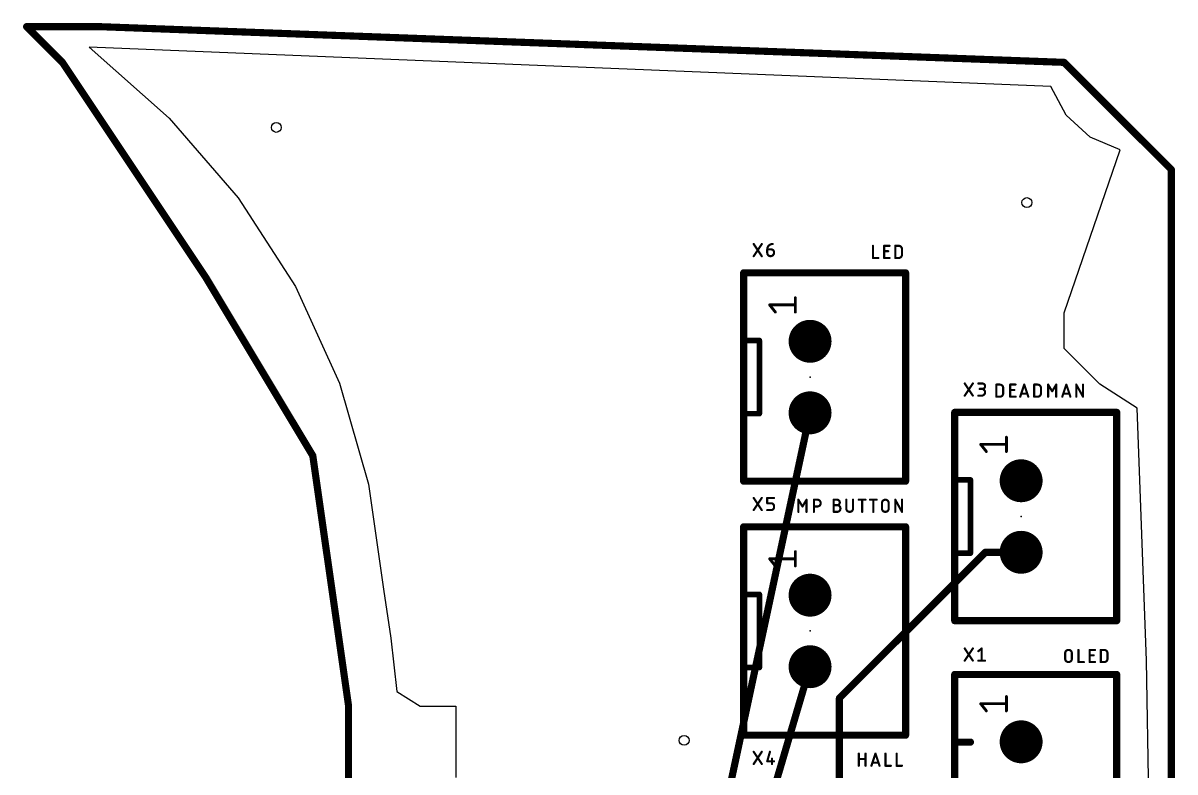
# Model space of a CAD drawing. Extents: x -61.1 to -20.2, y -31.9 to 53.5.
# Drawn here: x -61.09 to -20.19, y 26.87 to 53.47 of the extents above; entities that cross this region are included whole.
import ezdxf

# ---------------------------------------------------------------- set-up
doc = ezdxf.new("R2010")
doc.units = 0
for name, color, linetype in [('1', 12, 'CONTINUOUS'), ('16', 132, 'CONTINUOUS'), ('17', 110, 'CONTINUOUS'), ('20', 31, 'CONTINUOUS'), ('21', 253, 'CONTINUOUS'), ('23', 53, 'CONTINUOUS'), ('25', 253, 'CONTINUOUS'), ('51', 253, 'CONTINUOUS')]:
    doc.layers.add(name, color=color, linetype=linetype)

# ---------------------------------------------------------------- blocks, each defined once
blk = doc.blocks.new('ROUNDP')
at = {"const_width": 0.5}
blk.add_lwpolyline([(0, -0.25, 1), (0, 0.25, 1), (0, -0.25)], format="xyb", dxfattribs=at)

msp = doc.modelspace()

# ---------------------------------------------------------------- linework, layer by layer
at = {"layer": '1', "const_width": 0.254}
for points in [[(-59.69, 52.07), (-60.96, 53.34)], [(-60.96, 53.34), (-58.42, 53.34)], [(-58.42, 53.34), (-24.13, 52.07)], [(-57.15, 48.26), (-59.69, 52.07)], [(-24.13, 52.07), (-22.86, 50.8)], [(-22.86, 50.8), (-20.32, 48.26)], [(-54.61, 44.45), (-57.15, 48.26)], [(-20.32, 48.26), (-20.32, -24.13)], [(-50.8, 38.1), (-54.61, 44.45)], [(-49.53, 29.21), (-50.8, 38.1)], [(-49.53, 21.59), (-49.53, 29.21)]]:
    msp.add_lwpolyline(points, dxfattribs=at)
at = {"layer": '1', "const_width": 0.127}
for points in [[(-60.9151, 53.3849, 1), (-61.0049, 53.2951)], [(-60.96, 53.4035, 1), (-60.96, 53.2765)], [(-58.4176, 53.4035, 1), (-58.4224, 53.2765)], [(-58.42, 53.2765, 1), (-58.42, 53.4035)], [(-59.6372, 52.1052, 1), (-59.7428, 52.0348)], [(-59.7349, 52.0251, 1), (-59.6451, 52.1149)], [(-24.0851, 52.1149, 1), (-24.1749, 52.0251)], [(-24.1324, 52.0065, 1), (-24.1276, 52.1335)], [(-22.8151, 50.8449, 1), (-22.9049, 50.7551)], [(-22.9049, 50.7551, 1), (-22.8151, 50.8449)], [(-57.0972, 48.2952, 1), (-57.2028, 48.2248)], [(-57.2028, 48.2248, 1), (-57.0972, 48.2952)], [(-20.2565, 48.26, 1), (-20.3835, 48.26)], [(-20.3649, 48.2151, 1), (-20.2751, 48.3049)], [(-54.5555, 44.4827, 1), (-54.6645, 44.4173)], [(-54.6628, 44.4148, 1), (-54.5572, 44.4852)], [(-50.7371, 38.109, 1), (-50.8629, 38.091)], [(-50.8545, 38.0673, 1), (-50.7455, 38.1327)], [(-49.4665, 29.21, 1), (-49.5935, 29.21)], [(-49.5929, 29.201, 1), (-49.4671, 29.219)]]:
    msp.add_lwpolyline(points, format="xyb", dxfattribs=at)
at = {"layer": '16', "const_width": 0.254}
for points in [[(-33.147, 39.624), (-38.1, 16.51)], [(-26.924, 34.671), (-32.1056, 29.4894)], [(-25.654, 34.671), (-26.924, 34.671)], [(-33.147, 30.607), (-37.338, 16.383)], [(-32.1056, 29.4894), (-32.1056, 23.6986)]]:
    msp.add_lwpolyline(points, dxfattribs=at)
at = {"layer": '16', "const_width": 0.127}
for points in [[(-33.0849, 39.6107, 1), (-33.2091, 39.6373)], [(-26.924, 34.7345, 1), (-26.924, 34.6075)], [(-26.8791, 34.6261, 1), (-26.9689, 34.7159)], [(-25.654, 34.6075, 1), (-25.654, 34.7345)], [(-33.0861, 30.5891, 1), (-33.2079, 30.6249)], [(-32.0421, 29.4894, 1), (-32.1691, 29.4894)], [(-32.1505, 29.5343, 1), (-32.0607, 29.4445)]]:
    msp.add_lwpolyline(points, format="xyb", dxfattribs=at)
at = {"layer": '20'}
for p, q in [((-24.6034, 51.2153), (-58.734, 52.6076)), ((-58.734, 52.6076), (-55.9013, 50.0897)), ((-24.0513, 50.1994), (-24.6034, 51.2153)), ((-55.9013, 50.0897), (-53.4443, 47.2579)), ((-23.1985, 49.4188), (-24.0513, 50.1994)), ((-22.1379, 48.9587), (-23.1985, 49.4188)), ((-24.13, 43.18), (-22.1379, 48.9587)), ((-53.4443, 47.2579), (-51.4105, 44.1111)), ((-51.4105, 44.1111), (-49.8521, 40.6783)), ((-24.13, 41.91), (-24.13, 43.18)), ((-22.86, 40.64), (-24.13, 41.91)), ((-49.8521, 40.6783), (-48.8209, 37.0843)), ((-21.535, 39.7921), (-22.86, 40.64)), ((-21.1979, 30.8239), (-21.535, 39.7921)), ((-48.8209, 37.0843), (-48.294, 33.3599)), ((-48.294, 33.3599), (-48.0309, 31.6223)), ((-48.0309, 31.6223), (-47.8165, 29.732)), ((-21.0671, 22.0215), (-21.1979, 30.8239)), ((-47.8165, 29.732), (-46.99, 29.21)), ((-46.99, 29.21), (-45.72, 29.21)), ((-45.72, 29.21), (-45.72, 27.94)), ((-45.72, 27.94), (-45.72, 26.67))]:
    msp.add_line(p, q, dxfattribs=at)
for centre in [(-52.0954, 49.7586), (-25.4508, 47.0916), (-37.6174, 27.9908)]:
    msp.add_circle(centre, 0.175, dxfattribs=at)
at = {"layer": '21'}
for points, const_width in [([(-29.7545, 44.594), (-35.5045, 44.594)], 0.254), ([(-35.5045, 44.594), (-35.5045, 37.194)], 0.254), ([(-29.7545, 37.194), (-29.7545, 44.594)], 0.254), ([(-35.447, 42.194), (-34.947, 42.194)], 0.2), ([(-34.947, 42.194), (-34.947, 39.594)], 0.2), ([(-35.447, 39.594), (-34.947, 39.594)], 0.2), ([(-22.2615, 39.641), (-28.0115, 39.641)], 0.254), ([(-28.0115, 39.641), (-28.0115, 32.241)], 0.254), ([(-22.2615, 32.241), (-22.2615, 39.641)], 0.254), ([(-35.5045, 37.194), (-29.7545, 37.194)], 0.254), ([(-27.954, 37.241), (-27.454, 37.241)], 0.2), ([(-27.454, 37.241), (-27.454, 34.641)], 0.2), ([(-29.7545, 35.577), (-35.5045, 35.577)], 0.254), ([(-35.5045, 35.577), (-35.5045, 28.177)], 0.254), ([(-29.7545, 28.177), (-29.7545, 35.577)], 0.254), ([(-27.954, 34.641), (-27.454, 34.641)], 0.2), ([(-35.447, 33.177), (-34.947, 33.177)], 0.2), ([(-34.947, 33.177), (-34.947, 30.577)], 0.2), ([(-28.0115, 32.241), (-22.2615, 32.241)], 0.254), ([(-35.447, 30.577), (-34.947, 30.577)], 0.2), ([(-22.2615, 30.33), (-28.0115, 30.33)], 0.254), ([(-28.0115, 30.33), (-28.0115, 17.93)], 0.254), ([(-22.2615, 17.93), (-22.2615, 30.33)], 0.254), ([(-35.5045, 28.177), (-29.7545, 28.177)], 0.254), ([(-27.954, 27.93), (-27.454, 27.93)], 0.254)]:
    msp.add_lwpolyline(points, dxfattribs=dict(at, const_width=const_width))
for points, const_width in [([(-35.5045, 44.6575, 1), (-35.5045, 44.5305)], 0.127), ([(-35.441, 44.594, 1), (-35.568, 44.594)], 0.127), ([(-29.691, 44.594, 1), (-29.818, 44.594)], 0.127), ([(-29.7545, 44.5305, 1), (-29.7545, 44.6575)], 0.127), ([(-35.447, 42.244, 1), (-35.447, 42.144)], 0.1), ([(-34.897, 42.194, 1), (-34.997, 42.194)], 0.1), ([(-34.947, 42.144, 1), (-34.947, 42.244)], 0.1), ([(-35.447, 39.644, 1), (-35.447, 39.544)], 0.1), ([(-34.947, 39.544, 1), (-34.947, 39.644)], 0.1), ([(-28.0115, 39.7045, 1), (-28.0115, 39.5775)], 0.127), ([(-27.948, 39.641, 1), (-28.075, 39.641)], 0.127), ([(-22.198, 39.641, 1), (-22.325, 39.641)], 0.127), ([(-22.2615, 39.5775, 1), (-22.2615, 39.7045)], 0.127), ([(-34.997, 39.594, 1), (-34.897, 39.594)], 0.1), ([(-35.5045, 37.2575, 1), (-35.5045, 37.1305)], 0.127), ([(-35.568, 37.194, 1), (-35.441, 37.194)], 0.127), ([(-29.818, 37.194, 1), (-29.691, 37.194)], 0.127), ([(-29.7545, 37.1305, 1), (-29.7545, 37.2575)], 0.127), ([(-27.954, 37.291, 1), (-27.954, 37.191)], 0.1), ([(-27.404, 37.241, 1), (-27.504, 37.241)], 0.1), ([(-27.454, 37.191, 1), (-27.454, 37.291)], 0.1), ([(-35.5045, 35.6405, 1), (-35.5045, 35.5135)], 0.127), ([(-35.441, 35.577, 1), (-35.568, 35.577)], 0.127), ([(-29.691, 35.577, 1), (-29.818, 35.577)], 0.127), ([(-29.7545, 35.5135, 1), (-29.7545, 35.6405)], 0.127), ([(-27.954, 34.691, 1), (-27.954, 34.591)], 0.1), ([(-27.504, 34.641, 1), (-27.404, 34.641)], 0.1), ([(-27.454, 34.591, 1), (-27.454, 34.691)], 0.1), ([(-35.447, 33.227, 1), (-35.447, 33.127)], 0.1), ([(-34.897, 33.177, 1), (-34.997, 33.177)], 0.1), ([(-34.947, 33.127, 1), (-34.947, 33.227)], 0.1), ([(-28.0115, 32.3045, 1), (-28.0115, 32.1775)], 0.127), ([(-22.2615, 32.1775, 1), (-22.2615, 32.3045)], 0.127), ([(-28.075, 32.241, 1), (-27.948, 32.241)], 0.127), ([(-22.325, 32.241, 1), (-22.198, 32.241)], 0.127), ([(-35.447, 30.627, 1), (-35.447, 30.527)], 0.1), ([(-34.947, 30.527, 1), (-34.947, 30.627)], 0.1), ([(-34.997, 30.577, 1), (-34.897, 30.577)], 0.1), ([(-28.0115, 30.3935, 1), (-28.0115, 30.2665)], 0.127), ([(-27.948, 30.33, 1), (-28.075, 30.33)], 0.127), ([(-22.198, 30.33, 1), (-22.325, 30.33)], 0.127), ([(-22.2615, 30.2665, 1), (-22.2615, 30.3935)], 0.127), ([(-35.5045, 28.2405, 1), (-35.5045, 28.1135)], 0.127), ([(-35.568, 28.177, 1), (-35.441, 28.177)], 0.127), ([(-29.818, 28.177, 1), (-29.691, 28.177)], 0.127), ([(-29.7545, 28.1135, 1), (-29.7545, 28.2405)], 0.127), ([(-27.954, 27.9935, 1), (-27.954, 27.8665)], 0.127), ([(-27.454, 27.8665, 1), (-27.454, 27.9935)], 0.127)]:
    msp.add_lwpolyline(points, format="xyb", dxfattribs=dict(at, const_width=const_width))
at = {"layer": '23'}
for p in [(-33.147, 40.894), (-25.654, 35.941), (-33.147, 31.877)]:
    msp.add_point(p, dxfattribs=at)
at = {"layer": '25'}
for points, const_width in [([(-35.133, 45.6295, 1), (-35.1648, 45.6083)], 0.0381), ([(-34.8452, 45.6083, 1), (-34.8769, 45.6295)], 0.0381), ([(-34.4758, 45.6189, 0.4142), (-34.6677, 45.427)], 0.0762), ([(-34.6487, 45.427, 1), (-34.6868, 45.427)], 0.0381), ([(-34.6677, 45.446, 1), (-34.6677, 45.4079)], 0.0381), ([(-34.6868, 45.427, 1), (-34.6487, 45.427)], 0.0381), ([(-34.4278, 45.331, 0.4142), (-34.5238, 45.427)], 0.0762), ([(-34.5238, 45.446, 1), (-34.5238, 45.4079)], 0.0381), ([(-34.5238, 45.4079, 1), (-34.5238, 45.446)], 0.0381), ([(-34.4758, 45.5999, 1), (-34.4758, 45.638)], 0.0381), ([(-30.8951, 45.5549, 1), (-30.9332, 45.5549)], 0.0381), ([(-30.4989, 45.5549, 1), (-30.537, 45.5549)], 0.0381), ([(-30.5179, 45.574, 1), (-30.5179, 45.5359)], 0.0381), ([(-30.5179, 45.382, 1), (-30.5179, 45.3439)], 0.0381), ([(-30.374, 45.3439, 1), (-30.374, 45.382)], 0.0381), ([(-30.326, 45.5359, 1), (-30.326, 45.574)], 0.0381), ([(-30.123, 45.574, 1), (-30.123, 45.5359)], 0.0381), ([(-30.1039, 45.5549, 1), (-30.142, 45.5549)], 0.0381), ([(-29.8831, 45.435, 0.4142), (-30.003, 45.5549)], 0.0762), ([(-30.003, 45.574, 1), (-30.003, 45.5359)], 0.0381), ([(-30.003, 45.5359, 1), (-30.003, 45.574)], 0.0381), ([(-29.8641, 45.435, 1), (-29.9022, 45.435)], 0.0381), ([(-29.9021, 45.435, 1), (-29.864, 45.435)], 0.0381), ([(-35.1648, 45.1977, 1), (-35.133, 45.1765)], 0.0381), ([(-34.8769, 45.1765, 1), (-34.8452, 45.1977)], 0.0381), ([(-34.6677, 45.307, 1), (-34.4278, 45.307)], 0.0762), ([(-34.6487, 45.307, 1), (-34.6868, 45.307)], 0.0381), ([(-34.6868, 45.307, 1), (-34.6487, 45.307)], 0.0381), ([(-34.4088, 45.331, 1), (-34.4469, 45.331)], 0.0381), ([(-34.4469, 45.331, 1), (-34.4088, 45.331)], 0.0381), ([(-34.4088, 45.307, 1), (-34.4469, 45.307)], 0.0381), ([(-34.4469, 45.307, 1), (-34.4088, 45.307)], 0.0381), ([(-30.9142, 45.1422, 1), (-30.9142, 45.1041)], 0.0381), ([(-30.9332, 45.1231, 1), (-30.8951, 45.1231)], 0.0381), ([(-30.7223, 45.1041, 1), (-30.7223, 45.1422)], 0.0381), ([(-30.5179, 45.1422, 1), (-30.5179, 45.1041)], 0.0381), ([(-30.537, 45.1231, 1), (-30.4989, 45.1231)], 0.0381), ([(-30.326, 45.1041, 1), (-30.326, 45.1422)], 0.0381), ([(-30.123, 45.1422, 1), (-30.123, 45.1041)], 0.0381), ([(-30.142, 45.1231, 1), (-30.1039, 45.1231)], 0.0381), ([(-30.003, 45.1231, 0.4142), (-29.8831, 45.243)], 0.0762), ([(-30.003, 45.1422, 1), (-30.003, 45.1041)], 0.0381), ([(-30.003, 45.1041, 1), (-30.003, 45.1422)], 0.0381), ([(-29.8641, 45.243, 1), (-29.9022, 45.243)], 0.0381), ([(-29.9022, 45.243, 1), (-29.8641, 45.243)], 0.0381), ([(-27.64, 40.6765, 1), (-27.6718, 40.6553)], 0.0381), ([(-27.3522, 40.6553, 1), (-27.3839, 40.6765)], 0.0381), ([(-27.1747, 40.685, 1), (-27.1747, 40.6469)], 0.0381), ([(-27.1267, 40.493, 1), (-27.1267, 40.4549)], 0.0381), ([(-27.0548, 40.2341, 1), (-27.0548, 40.474)], 0.0762), ([(-27.0548, 40.493, 1), (-27.0548, 40.4549)], 0.0381), ([(-27.0308, 40.685, 1), (-27.0308, 40.6469)], 0.0381), ([(-27.0308, 40.474, 1), (-27.0308, 40.6659)], 0.0762), ([(-27.0308, 40.493, 1), (-27.0308, 40.4549)], 0.0381), ([(-27.0308, 40.6469, 1), (-27.0308, 40.685)], 0.0381), ([(-27.0308, 40.4549, 1), (-27.0308, 40.493)], 0.0381), ([(-26.5124, 40.6273, 1), (-26.5505, 40.6273)], 0.0381), ([(-26.5314, 40.6464, 1), (-26.5314, 40.6083)], 0.0381), ([(-26.2915, 40.5074, 0.4142), (-26.4115, 40.6273)], 0.0762), ([(-26.4115, 40.6464, 1), (-26.4115, 40.6083)], 0.0381), ([(-26.4115, 40.6083, 1), (-26.4115, 40.6464)], 0.0381), ([(-26.2725, 40.5074, 1), (-26.3106, 40.5074)], 0.0381), ([(-26.3106, 40.5074, 1), (-26.2725, 40.5074)], 0.0381), ([(-26.0234, 40.6273, 1), (-26.0615, 40.6273)], 0.0381), ([(-26.0424, 40.6464, 1), (-26.0424, 40.6083)], 0.0381), ([(-25.8505, 40.6083, 1), (-25.8505, 40.6464)], 0.0381), ([(-25.5247, 40.6333, 1), (-25.5609, 40.6213)], 0.0381), ([(-25.5247, 40.6213, 1), (-25.5609, 40.6333)], 0.0381), ([(-25.1903, 40.6464, 1), (-25.1903, 40.6083)], 0.0381), ([(-25.1712, 40.6273, 1), (-25.2093, 40.6273)], 0.0381), ([(-24.9504, 40.5074, 0.4142), (-25.0704, 40.6273)], 0.0762), ([(-25.0704, 40.6464, 1), (-25.0704, 40.6083)], 0.0381), ([(-25.0704, 40.6083, 1), (-25.0704, 40.6464)], 0.0381), ([(-24.9314, 40.5074, 1), (-24.9695, 40.5074)], 0.0381), ([(-24.9695, 40.5074, 1), (-24.9314, 40.5074)], 0.0381), ([(-24.6798, 40.6371, 1), (-24.7125, 40.6175)], 0.0381), ([(-24.6771, 40.6273, 1), (-24.7152, 40.6273)], 0.0381), ([(-24.3892, 40.6273, 1), (-24.4273, 40.6273)], 0.0381), ([(-24.3919, 40.6175, 1), (-24.4246, 40.6371)], 0.0381), ([(-24.0312, 40.6333, 1), (-24.0674, 40.6213)], 0.0381), ([(-24.0312, 40.6213, 1), (-24.0674, 40.6333)], 0.0381), ([(-23.6777, 40.6273, 1), (-23.7158, 40.6273)], 0.0381), ([(-23.6801, 40.6366, 1), (-23.7134, 40.618)], 0.0381), ([(-23.4379, 40.6273, 1), (-23.476, 40.6273)], 0.0381), ([(-27.6718, 40.2447, 1), (-27.64, 40.2235)], 0.0381), ([(-27.3839, 40.2235, 1), (-27.3522, 40.2447)], 0.0381), ([(-27.1747, 40.2532, 1), (-27.1747, 40.2151)], 0.0381), ([(-27.0548, 40.2532, 1), (-27.0548, 40.2151)], 0.0381), ([(-27.0548, 40.2151, 1), (-27.0548, 40.2532)], 0.0381), ([(-26.5314, 40.2146, 1), (-26.5314, 40.1765)], 0.0381), ([(-26.5505, 40.1955, 1), (-26.5124, 40.1955)], 0.0381), ([(-26.4115, 40.1955, 0.4142), (-26.2915, 40.3154)], 0.0762), ([(-26.4115, 40.2146, 1), (-26.4115, 40.1765)], 0.0381), ([(-26.4115, 40.1765, 1), (-26.4115, 40.2146)], 0.0381), ([(-26.2725, 40.3154, 1), (-26.3106, 40.3154)], 0.0381), ([(-26.3106, 40.3154, 1), (-26.2725, 40.3154)], 0.0381), ([(-26.0424, 40.4544, 1), (-26.0424, 40.4163)], 0.0381), ([(-26.0424, 40.2146, 1), (-26.0424, 40.1765)], 0.0381), ([(-26.0615, 40.1955, 1), (-26.0234, 40.1955)], 0.0381), ([(-25.8985, 40.4163, 1), (-25.8985, 40.4544)], 0.0381), ([(-25.8505, 40.1765, 1), (-25.8505, 40.2146)], 0.0381), ([(-25.7048, 40.2015, 1), (-25.6686, 40.1895)], 0.0381), ([(-25.6507, 40.3225, 1), (-25.6507, 40.2844)], 0.0381), ([(-25.4348, 40.2844, 1), (-25.4348, 40.3225)], 0.0381), ([(-25.4169, 40.1895, 1), (-25.3808, 40.2015)], 0.0381), ([(-25.1903, 40.2146, 1), (-25.1903, 40.1765)], 0.0381), ([(-25.2093, 40.1955, 1), (-25.1712, 40.1955)], 0.0381), ([(-25.0704, 40.1955, 0.4142), (-24.9504, 40.3154)], 0.0762), ([(-25.0704, 40.2146, 1), (-25.0704, 40.1765)], 0.0381), ([(-25.0704, 40.1765, 1), (-25.0704, 40.2146)], 0.0381), ([(-24.9314, 40.3154, 1), (-24.9695, 40.3154)], 0.0381), ([(-24.9695, 40.3154, 1), (-24.9314, 40.3154)], 0.0381), ([(-24.7152, 40.1955, 1), (-24.6771, 40.1955)], 0.0381), ([(-24.5685, 40.3972, 1), (-24.5359, 40.3776)], 0.0381), ([(-24.5685, 40.3776, 1), (-24.5359, 40.3972)], 0.0381), ([(-24.4273, 40.1955, 1), (-24.3892, 40.1955)], 0.0381), ([(-24.2113, 40.2015, 1), (-24.1751, 40.1895)], 0.0381), ([(-24.1572, 40.3225, 1), (-24.1572, 40.2844)], 0.0381), ([(-23.9413, 40.2844, 1), (-23.9413, 40.3225)], 0.0381), ([(-23.9234, 40.1895, 1), (-23.8873, 40.2015)], 0.0381), ([(-23.7158, 40.1955, 1), (-23.6777, 40.1955)], 0.0381), ([(-23.476, 40.1955, 1), (-23.4379, 40.1955)], 0.0381), ([(-23.4736, 40.1862, 1), (-23.4402, 40.2048)], 0.0381), ([(-35.133, 36.6125, 1), (-35.1648, 36.5913)], 0.0381), ([(-34.8452, 36.5913, 1), (-34.8769, 36.6125)], 0.0381), ([(-34.6677, 36.621, 1), (-34.6677, 36.5829)], 0.0381), ([(-34.6487, 36.6019, 1), (-34.6868, 36.6019)], 0.0381), ([(-34.6677, 36.429, 1), (-34.6677, 36.3909)], 0.0381), ([(-34.6868, 36.41, 1), (-34.6487, 36.41)], 0.0381), ([(-34.4278, 36.314, 0.4142), (-34.5238, 36.41)], 0.0762), ([(-34.5238, 36.429, 1), (-34.5238, 36.3909)], 0.0381), ([(-34.5238, 36.3909, 1), (-34.5238, 36.429)], 0.0381), ([(-34.4278, 36.5829, 1), (-34.4278, 36.621)], 0.0381), ([(-33.5417, 36.5379, 1), (-33.5798, 36.5379)], 0.0381), ([(-33.5444, 36.5477, 1), (-33.577, 36.5281)], 0.0381), ([(-33.2538, 36.5379, 1), (-33.2919, 36.5379)], 0.0381), ([(-33.2565, 36.5281, 1), (-33.2892, 36.5477)], 0.0381), ([(-32.9898, 36.5379, 1), (-33.0279, 36.5379)], 0.0381), ([(-33.0088, 36.557, 1), (-33.0088, 36.5189)], 0.0381), ([(-32.8889, 36.557, 1), (-32.8889, 36.5189)], 0.0381), ([(-32.8889, 36.298, 1), (-32.8889, 36.5379)], 0.0762), ([(-32.8889, 36.5189, 1), (-32.8889, 36.557)], 0.0381), ([(-32.3078, 36.557, 1), (-32.3078, 36.5189)], 0.0381), ([(-32.2887, 36.5379, 1), (-32.3268, 36.5379)], 0.0381), ([(-32.1879, 36.557, 1), (-32.1879, 36.5189)], 0.0381), ([(-32.1879, 36.346, 1), (-32.1879, 36.5379)], 0.0762), ([(-32.1879, 36.5189, 1), (-32.1879, 36.557)], 0.0381), ([(-31.8413, 36.5379, 1), (-31.8794, 36.5379)], 0.0381), ([(-31.6014, 36.5379, 1), (-31.6395, 36.5379)], 0.0381), ([(-31.4184, 36.557, 1), (-31.4184, 36.5189)], 0.0381), ([(-31.2794, 36.5379, 1), (-31.3175, 36.5379)], 0.0381), ([(-31.1785, 36.5189, 1), (-31.1785, 36.557)], 0.0381), ([(-31.0221, 36.557, 1), (-31.0221, 36.5189)], 0.0381), ([(-30.8832, 36.5379, 1), (-30.9213, 36.5379)], 0.0381), ([(-30.7823, 36.5189, 1), (-30.7823, 36.557)], 0.0381), ([(-30.3555, 36.418, 1), (-30.5954, 36.418)], 0.0762), ([(-30.5764, 36.418, 1), (-30.6145, 36.418)], 0.0381), ([(-30.6145, 36.418, 1), (-30.5764, 36.418)], 0.0381), ([(-30.3365, 36.418, 1), (-30.3746, 36.418)], 0.0381), ([(-30.3746, 36.418, 1), (-30.3365, 36.418)], 0.0381), ([(-30.1063, 36.5472, 1), (-30.1396, 36.5286)], 0.0381), ([(-30.1039, 36.5379, 1), (-30.142, 36.5379)], 0.0381), ([(-29.8641, 36.5379, 1), (-29.9022, 36.5379)], 0.0381), ([(-35.1648, 36.1807, 1), (-35.133, 36.1595)], 0.0381), ([(-34.8769, 36.1595, 1), (-34.8452, 36.1807)], 0.0381), ([(-34.6677, 36.1892, 1), (-34.6677, 36.1511)], 0.0381), ([(-34.5238, 36.1701, 0.4142), (-34.4278, 36.2661)], 0.0762), ([(-34.5238, 36.1892, 1), (-34.5238, 36.1511)], 0.0381), ([(-34.5238, 36.1511, 1), (-34.5238, 36.1892)], 0.0381), ([(-34.4088, 36.314, 1), (-34.4469, 36.314)], 0.0381), ([(-34.4469, 36.314, 1), (-34.4088, 36.314)], 0.0381), ([(-34.4088, 36.2661, 1), (-34.4469, 36.2661)], 0.0381), ([(-34.4469, 36.2661, 1), (-34.4088, 36.2661)], 0.0381), ([(-33.5798, 36.1061, 1), (-33.5417, 36.1061)], 0.0381), ([(-33.4331, 36.3078, 1), (-33.4004, 36.2882)], 0.0381), ([(-33.4331, 36.2882, 1), (-33.4004, 36.3078)], 0.0381), ([(-33.2919, 36.1061, 1), (-33.2538, 36.1061)], 0.0381), ([(-33.0279, 36.1061, 1), (-32.9898, 36.1061)], 0.0381), ([(-33.0088, 36.3171, 1), (-33.0088, 36.279)], 0.0381), ([(-32.8889, 36.3171, 1), (-32.8889, 36.279)], 0.0381), ([(-32.8889, 36.279, 1), (-32.8889, 36.3171)], 0.0381), ([(-32.3078, 36.365, 1), (-32.3078, 36.3269)], 0.0381), ([(-32.3078, 36.1252, 1), (-32.3078, 36.0871)], 0.0381), ([(-32.3268, 36.1061, 1), (-32.2887, 36.1061)], 0.0381), ([(-32.1879, 36.1061, 1), (-32.1879, 36.346)], 0.0762), ([(-32.1879, 36.365, 1), (-32.1879, 36.3269)], 0.0381), ([(-32.1879, 36.365, 1), (-32.1879, 36.3269)], 0.0381), ([(-32.1879, 36.1252, 1), (-32.1879, 36.0871)], 0.0381), ([(-32.1879, 36.3269, 1), (-32.1879, 36.365)], 0.0381), ([(-32.1879, 36.0871, 1), (-32.1879, 36.1252)], 0.0381), ([(-31.8413, 36.226, 1), (-31.8794, 36.226)], 0.0381), ([(-31.8794, 36.226, 1), (-31.8413, 36.226)], 0.0381), ([(-31.8603, 36.226, 1), (-31.6205, 36.226)], 0.0762), ([(-31.6014, 36.226, 1), (-31.6395, 36.226)], 0.0381), ([(-31.6395, 36.226, 1), (-31.6014, 36.226)], 0.0381), ([(-31.3175, 36.1061, 1), (-31.2794, 36.1061)], 0.0381), ([(-30.9213, 36.1061, 1), (-30.8832, 36.1061)], 0.0381), ([(-30.5954, 36.226, 1), (-30.3555, 36.226)], 0.0762), ([(-30.5764, 36.226, 1), (-30.6145, 36.226)], 0.0381), ([(-30.6145, 36.226, 1), (-30.5764, 36.226)], 0.0381), ([(-30.3365, 36.226, 1), (-30.3746, 36.226)], 0.0381), ([(-30.3746, 36.226, 1), (-30.3365, 36.226)], 0.0381), ([(-30.142, 36.1061, 1), (-30.1039, 36.1061)], 0.0381), ([(-29.9022, 36.1061, 1), (-29.8641, 36.1061)], 0.0381), ([(-29.8998, 36.0968, 1), (-29.8664, 36.1154)], 0.0381), ([(-27.64, 31.2655, 1), (-27.6718, 31.2443)], 0.0381), ([(-27.3522, 31.2443, 1), (-27.3839, 31.2655)], 0.0381), ([(-27.1866, 31.1738, 1), (-27.1628, 31.1441)], 0.0381), ([(-27.0357, 31.2549, 1), (-27.0738, 31.2549)], 0.0381), ([(-27.0429, 31.24, 1), (-27.0667, 31.2698)], 0.0381), ([(-24.0729, 31.084, 1), (-24.111, 31.084)], 0.0381), ([(-24.111, 31.084, 1), (-24.0729, 31.084)], 0.0381), ([(-23.852, 31.084, 1), (-24.0919, 31.084)], 0.0762), ([(-23.833, 31.084, 1), (-23.8711, 31.084)], 0.0381), ([(-23.8711, 31.084, 1), (-23.833, 31.084)], 0.0381), ([(-23.5991, 31.2039, 1), (-23.6372, 31.2039)], 0.0381), ([(-23.2029, 31.2039, 1), (-23.241, 31.2039)], 0.0381), ([(-23.2219, 31.223, 1), (-23.2219, 31.1849)], 0.0381), ([(-23.03, 31.1849, 1), (-23.03, 31.223)], 0.0381), ([(-22.8079, 31.2039, 1), (-22.846, 31.2039)], 0.0381), ([(-22.827, 31.223, 1), (-22.827, 31.1849)], 0.0381), ([(-22.5871, 31.084, 0.4142), (-22.7071, 31.2039)], 0.0762), ([(-22.7071, 31.223, 1), (-22.7071, 31.1849)], 0.0381), ([(-22.7071, 31.1849, 1), (-22.7071, 31.223)], 0.0381), ([(-22.5681, 31.084, 1), (-22.6062, 31.084)], 0.0381), ([(-22.6062, 31.084, 1), (-22.5681, 31.084)], 0.0381), ([(-27.6718, 30.8337, 1), (-27.64, 30.8125)], 0.0381), ([(-27.3839, 30.8125, 1), (-27.3522, 30.8337)], 0.0381), ([(-27.1747, 30.8422, 1), (-27.1747, 30.8041)], 0.0381), ([(-27.0738, 30.8231, 1), (-27.0357, 30.8231)], 0.0381), ([(-26.9348, 30.8041, 1), (-26.9348, 30.8422)], 0.0381), ([(-24.0729, 30.892, 1), (-24.111, 30.892)], 0.0381), ([(-24.111, 30.892, 1), (-24.0729, 30.892)], 0.0381), ([(-24.0919, 30.892, 1), (-23.852, 30.892)], 0.0762), ([(-23.833, 30.892, 1), (-23.8711, 30.892)], 0.0381), ([(-23.8711, 30.892, 1), (-23.833, 30.892)], 0.0381), ([(-23.6182, 30.7912, 1), (-23.6182, 30.7531)], 0.0381), ([(-23.6372, 30.7721, 1), (-23.5991, 30.7721)], 0.0381), ([(-23.4263, 30.7531, 1), (-23.4263, 30.7912)], 0.0381), ([(-23.2219, 31.031, 1), (-23.2219, 30.9929)], 0.0381), ([(-23.2219, 30.7912, 1), (-23.2219, 30.7531)], 0.0381), ([(-23.241, 30.7721, 1), (-23.2029, 30.7721)], 0.0381), ([(-23.078, 30.9929, 1), (-23.078, 31.031)], 0.0381), ([(-23.03, 30.7531, 1), (-23.03, 30.7912)], 0.0381), ([(-22.827, 30.7912, 1), (-22.827, 30.7531)], 0.0381), ([(-22.846, 30.7721, 1), (-22.8079, 30.7721)], 0.0381), ([(-22.7071, 30.7721, 0.4142), (-22.5871, 30.892)], 0.0762), ([(-22.7071, 30.7912, 1), (-22.7071, 30.7531)], 0.0381), ([(-22.7071, 30.7531, 1), (-22.7071, 30.7912)], 0.0381), ([(-22.5681, 30.892, 1), (-22.6062, 30.892)], 0.0381), ([(-22.6062, 30.892, 1), (-22.5681, 30.892)], 0.0381), ([(-35.133, 27.5955, 1), (-35.1648, 27.5743)], 0.0381), ([(-34.8452, 27.5743, 1), (-34.8769, 27.5955)], 0.0381), ([(-34.5534, 27.5797, 1), (-34.5901, 27.5901)], 0.0381), ([(-31.3984, 27.5209, 1), (-31.4365, 27.5209)], 0.0381), ([(-31.1585, 27.5209, 1), (-31.1966, 27.5209)], 0.0381), ([(-30.807, 27.5269, 1), (-30.8431, 27.5149)], 0.0381), ([(-30.807, 27.5149, 1), (-30.8431, 27.5269)], 0.0381), ([(-30.4522, 27.5209, 1), (-30.4903, 27.5209)], 0.0381), ([(-30.056, 27.5209, 1), (-30.0941, 27.5209)], 0.0381), ([(-35.1648, 27.1637, 1), (-35.133, 27.1425)], 0.0381), ([(-34.8769, 27.1425, 1), (-34.8452, 27.1637)], 0.0381), ([(-34.6677, 27.2681, 1), (-34.6677, 27.23)], 0.0381), ([(-34.686, 27.2543, 1), (-34.6494, 27.2438)], 0.0381), ([(-34.4807, 27.345, 1), (-34.5188, 27.345)], 0.0381), ([(-34.5188, 27.1531, 1), (-34.4807, 27.1531)], 0.0381), ([(-34.4278, 27.23, 1), (-34.4278, 27.2681)], 0.0381), ([(-31.4174, 27.348, 1), (-31.4174, 27.3099)], 0.0381), ([(-31.4365, 27.0891, 1), (-31.3984, 27.0891)], 0.0381), ([(-31.1966, 27.0891, 1), (-31.1585, 27.0891)], 0.0381), ([(-31.1775, 27.3099, 1), (-31.1775, 27.348)], 0.0381), ([(-30.987, 27.0951, 1), (-30.9509, 27.0831)], 0.0381), ([(-30.933, 27.2161, 1), (-30.933, 27.178)], 0.0381), ([(-30.7171, 27.178, 1), (-30.7171, 27.2161)], 0.0381), ([(-30.6992, 27.0831, 1), (-30.663, 27.0951)], 0.0381), ([(-30.4903, 27.0891, 1), (-30.4522, 27.0891)], 0.0381), ([(-30.4712, 27.1082, 1), (-30.4712, 27.0701)], 0.0381), ([(-30.2793, 27.0701, 1), (-30.2793, 27.1082)], 0.0381), ([(-30.0941, 27.0891, 1), (-30.056, 27.0891)], 0.0381), ([(-30.075, 27.1082, 1), (-30.075, 27.0701)], 0.0381), ([(-29.8831, 27.0701, 1), (-29.8831, 27.1082)], 0.0381)]:
    msp.add_lwpolyline(points, format="xyb", dxfattribs=dict(at, const_width=const_width))
at = {"layer": '25', "const_width": 0.0762}
for points in [[(-35.1489, 45.1871), (-34.861, 45.6189)], [(-35.1489, 45.6189), (-34.861, 45.1871)], [(-34.6677, 45.427), (-34.5238, 45.427)], [(-34.6677, 45.307), (-34.6677, 45.427)], [(-30.9142, 45.5549), (-30.9142, 45.1231)], [(-30.5179, 45.1231), (-30.5179, 45.5549)], [(-30.5179, 45.5549), (-30.326, 45.5549)], [(-30.5179, 45.363), (-30.374, 45.363)], [(-30.123, 45.1231), (-30.123, 45.5549)], [(-30.123, 45.5549), (-30.003, 45.5549)], [(-29.8831, 45.435), (-29.8831, 45.243)], [(-34.4278, 45.331), (-34.4278, 45.307)], [(-30.9142, 45.1231), (-30.7223, 45.1231)], [(-30.326, 45.1231), (-30.5179, 45.1231)], [(-30.003, 45.1231), (-30.123, 45.1231)], [(-27.6559, 40.2341), (-27.368, 40.6659)], [(-27.6559, 40.6659), (-27.368, 40.2341)], [(-27.1747, 40.6659), (-27.0308, 40.6659)], [(-27.0308, 40.474), (-27.1267, 40.474)], [(-26.5314, 40.1955), (-26.5314, 40.6273)], [(-26.5314, 40.6273), (-26.4115, 40.6273)], [(-26.2915, 40.5074), (-26.2915, 40.3154)], [(-26.0424, 40.1955), (-26.0424, 40.6273)], [(-26.0424, 40.6273), (-25.8505, 40.6273)], [(-25.6867, 40.1955), (-25.5428, 40.6273)], [(-25.5428, 40.6273), (-25.3989, 40.1955)], [(-25.1903, 40.1955), (-25.1903, 40.6273)], [(-25.1903, 40.6273), (-25.0704, 40.6273)], [(-24.9504, 40.5074), (-24.9504, 40.3154)], [(-24.6961, 40.1955), (-24.6961, 40.6273)], [(-24.6961, 40.6273), (-24.5522, 40.3874)], [(-24.5522, 40.3874), (-24.4083, 40.6273)], [(-24.4083, 40.6273), (-24.4083, 40.1955)], [(-24.1932, 40.1955), (-24.0493, 40.6273)], [(-24.0493, 40.6273), (-23.9053, 40.1955)], [(-23.6968, 40.1955), (-23.6968, 40.6273)], [(-23.6968, 40.6273), (-23.4569, 40.1955)], [(-23.4569, 40.1955), (-23.4569, 40.6273)], [(-27.1747, 40.2341), (-27.0548, 40.2341)], [(-26.4115, 40.1955), (-26.5314, 40.1955)], [(-26.0424, 40.4354), (-25.8985, 40.4354)], [(-25.8505, 40.1955), (-26.0424, 40.1955)], [(-25.4348, 40.3035), (-25.6507, 40.3035)], [(-25.0704, 40.1955), (-25.1903, 40.1955)], [(-23.9413, 40.3035), (-24.1572, 40.3035)], [(-35.1489, 36.1701), (-34.861, 36.6019)], [(-35.1489, 36.6019), (-34.861, 36.1701)], [(-34.6677, 36.41), (-34.6677, 36.6019)], [(-34.6677, 36.6019), (-34.4278, 36.6019)], [(-34.5238, 36.41), (-34.6677, 36.41)], [(-33.5607, 36.1061), (-33.5607, 36.5379)], [(-33.5607, 36.5379), (-33.4168, 36.298)], [(-33.4168, 36.298), (-33.2728, 36.5379)], [(-33.2728, 36.5379), (-33.2728, 36.1061)], [(-33.0088, 36.1061), (-33.0088, 36.5379)], [(-33.0088, 36.5379), (-32.8889, 36.5379)], [(-32.3078, 36.1061), (-32.3078, 36.5379)], [(-32.3078, 36.5379), (-32.1879, 36.5379)], [(-31.8603, 36.5379), (-31.8603, 36.226)], [(-31.6205, 36.226), (-31.6205, 36.5379)], [(-31.4184, 36.5379), (-31.1785, 36.5379)], [(-31.2984, 36.1061), (-31.2984, 36.5379)], [(-31.0221, 36.5379), (-30.7823, 36.5379)], [(-30.9022, 36.1061), (-30.9022, 36.5379)], [(-30.5954, 36.226), (-30.5954, 36.418)], [(-30.3555, 36.418), (-30.3555, 36.226)], [(-30.123, 36.1061), (-30.123, 36.5379)], [(-30.123, 36.5379), (-29.8831, 36.1061)], [(-29.8831, 36.1061), (-29.8831, 36.5379)], [(-34.6677, 36.1701), (-34.5238, 36.1701)], [(-34.4278, 36.2661), (-34.4278, 36.314)], [(-32.8889, 36.298), (-33.0088, 36.298)], [(-32.3078, 36.346), (-32.1879, 36.346)], [(-32.1879, 36.1061), (-32.3078, 36.1061)], [(-27.6559, 30.8231), (-27.368, 31.2549)], [(-27.6559, 31.2549), (-27.368, 30.8231)], [(-27.1747, 31.1589), (-27.0548, 31.2549)], [(-27.0548, 31.2549), (-27.0548, 30.8231)], [(-24.0919, 30.892), (-24.0919, 31.084)], [(-23.852, 31.084), (-23.852, 30.892)], [(-23.6182, 31.2039), (-23.6182, 30.7721)], [(-23.2219, 30.7721), (-23.2219, 31.2039)], [(-23.2219, 31.2039), (-23.03, 31.2039)], [(-22.827, 30.7721), (-22.827, 31.2039)], [(-22.827, 31.2039), (-22.7071, 31.2039)], [(-22.5871, 31.084), (-22.5871, 30.892)], [(-27.1747, 30.8231), (-26.9348, 30.8231)], [(-23.6182, 30.7721), (-23.4263, 30.7721)], [(-23.2219, 31.012), (-23.078, 31.012)], [(-23.03, 30.7721), (-23.2219, 30.7721)], [(-22.7071, 30.7721), (-22.827, 30.7721)], [(-35.1489, 27.1531), (-34.861, 27.5849)], [(-35.1489, 27.5849), (-34.861, 27.1531)], [(-34.5718, 27.5849), (-34.6677, 27.2491)], [(-31.4174, 27.0891), (-31.4174, 27.5209)], [(-31.1775, 27.5209), (-31.1775, 27.0891)], [(-30.969, 27.0891), (-30.825, 27.5209)], [(-30.825, 27.5209), (-30.6811, 27.0891)], [(-30.4712, 27.5209), (-30.4712, 27.0891)], [(-30.075, 27.5209), (-30.075, 27.0891)], [(-34.6677, 27.2491), (-34.4278, 27.2491)], [(-34.4998, 27.345), (-34.4998, 27.1531)], [(-31.4174, 27.329), (-31.1775, 27.329)], [(-30.7171, 27.1971), (-30.933, 27.1971)], [(-30.4712, 27.0891), (-30.2793, 27.0891)], [(-30.075, 27.0891), (-29.8831, 27.0891)]]:
    msp.add_lwpolyline(points, dxfattribs=at)
at = {"layer": '51', "const_width": 0.1016}
for points in [[(-33.6693, 43.2027), (-33.6693, 43.7107)], [(-34.3805, 43.2027), (-34.5837, 43.4567)], [(-34.5837, 43.4567), (-33.6693, 43.4567)], [(-26.8875, 38.2497), (-27.0907, 38.5037)], [(-27.0907, 38.5037), (-26.1763, 38.5037)], [(-26.1763, 38.2497), (-26.1763, 38.7577)], [(-34.3805, 34.1857), (-34.5837, 34.4397)], [(-34.5837, 34.4397), (-33.6693, 34.4397)], [(-33.6693, 34.1857), (-33.6693, 34.6937)], [(-26.1763, 29.0387), (-26.1763, 29.5467)], [(-26.8875, 29.0387), (-27.0907, 29.2927)], [(-27.0907, 29.2927), (-26.1763, 29.2927)]]:
    msp.add_lwpolyline(points, dxfattribs=at)
at = {"layer": '51', "const_width": 0.0508}
for points in [[(-33.6439, 43.7107, 1), (-33.6947, 43.7107)], [(-34.5639, 43.4726, 1), (-34.6035, 43.4408)], [(-34.5837, 43.4821, 1), (-34.5837, 43.4313)], [(-33.6693, 43.4313, 1), (-33.6693, 43.4821)], [(-34.4003, 43.1868, 1), (-34.3607, 43.2186)], [(-33.6947, 43.2027, 1), (-33.6439, 43.2027)], [(-27.0709, 38.5196, 1), (-27.1105, 38.4878)], [(-27.0907, 38.5291, 1), (-27.0907, 38.4783)], [(-26.1509, 38.7577, 1), (-26.2017, 38.7577)], [(-26.1763, 38.4783, 1), (-26.1763, 38.5291)], [(-26.9073, 38.2338, 1), (-26.8677, 38.2656)], [(-26.2017, 38.2497, 1), (-26.1509, 38.2497)], [(-34.5639, 34.4556, 1), (-34.6035, 34.4238)], [(-34.5837, 34.4651, 1), (-34.5837, 34.4143)], [(-33.6439, 34.6937, 1), (-33.6947, 34.6937)], [(-33.6693, 34.4143, 1), (-33.6693, 34.4651)], [(-34.4003, 34.1698, 1), (-34.3607, 34.2016)], [(-33.6947, 34.1857, 1), (-33.6439, 34.1857)], [(-26.1509, 29.5467, 1), (-26.2017, 29.5467)], [(-27.0709, 29.3086, 1), (-27.1105, 29.2768)], [(-27.0907, 29.3181, 1), (-27.0907, 29.2673)], [(-26.9073, 29.0228, 1), (-26.8677, 29.0546)], [(-26.2017, 29.0387, 1), (-26.1509, 29.0387)], [(-26.1763, 29.2673, 1), (-26.1763, 29.3181)]]:
    msp.add_lwpolyline(points, format="xyb", dxfattribs=at)

# ---------------------------------------------------------------- block references
at = {"layer": '17', "xscale": 1.524, "yscale": 1.524}
for p in [(-33.147, 42.164), (-33.147, 42.164), (-33.147, 39.624), (-33.147, 39.624), (-25.654, 37.211), (-25.654, 37.211), (-25.654, 34.671), (-25.654, 34.671), (-33.147, 33.147), (-33.147, 33.147), (-33.147, 30.607), (-33.147, 30.607), (-25.654, 27.94), (-25.654, 27.94)]:
    msp.add_blockref('ROUNDP', p, dxfattribs=at)

doc.saveas('drawing.dxf')
